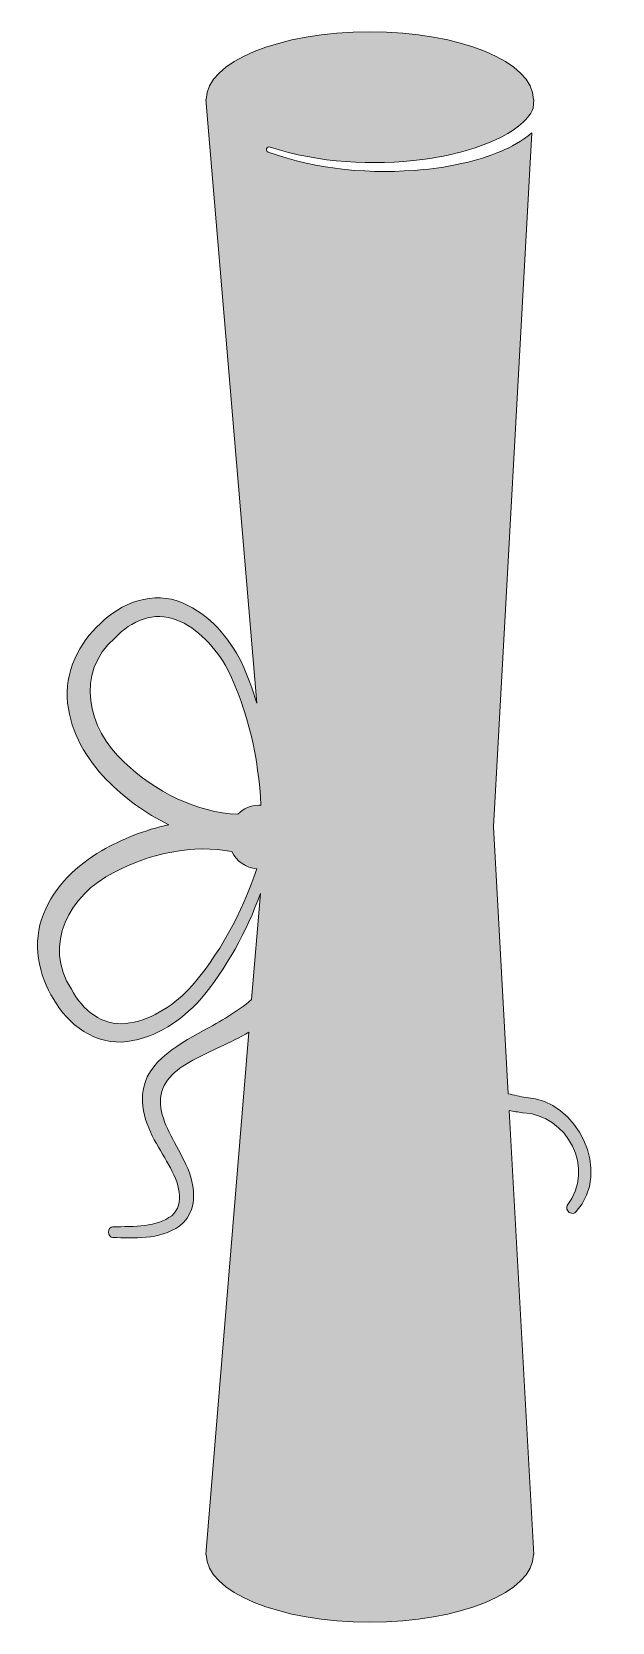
# Model space of a CAD drawing. Header units: inches. Extents: x 0 to 37, y 0 to 102.
import ezdxf

# ---------------------------------------------------------------- set-up
doc = ezdxf.new("R2010")
doc.units = ezdxf.units.IN
doc.header["$MEASUREMENT"] = 0
doc.layers.add('Layer 1', color=7, linetype='Continuous')

msp = doc.modelspace()

# ---------------------------------------------------------------- hatches: boundary and pattern name
at = {"layer": 'Layer 1', "true_color": 0xc1272f}
h = msp.add_hatch(color=242, dxfattribs=at)
h.dxf.hatch_style = 2
edge = h.paths.add_edge_path()
edge.add_spline(control_points=[(9.27, 65.11), (7.44, 65.94), (5.24, 65.09), (4.02, 63.79), (2.67, 62.6), (1.69, 60.67), (1.92, 58.72), (2.12, 56.78), (3.16, 55.13), (4.39, 53.83), (5.55, 52.67), (6.89, 51.67), (8.38, 50.94), (6.86, 50.62), (5.41, 50.03), (4.08, 49.28), (2.54, 48.36), (1.1, 47.06), (0.38, 45.24), (-0.37, 43.43), (0.06, 41.3), (1.03, 39.79), (1.87, 38.22), (3.75, 36.8), (5.74, 37.1), (7.65, 37.35), (9.19, 38.47), (10.38, 39.74), (12.1, 41.8), (13.36, 44.11), (14.24, 46.56), (14.24, 46.56), (13.68, 39.78), (13.68, 39.78), (12.77, 38.99), (11.69, 38.39), (10.6, 37.79), (8.86, 36.83), (6.58, 35.61), (6.7, 33.28), (6.78, 31.62), (7.75, 30.39), (8.37, 29.24), (9.04, 28.09), (9.45, 26.74), (8.57, 25.97), (7.65, 25.26), (6.17, 25.27), (4.81, 25.26), (4.65, 25.26), (4.52, 25.11), (4.53, 24.92), (4.53, 24.73), (4.65, 24.57), (4.81, 24.57), (6.16, 24.57), (7.7, 24.37), (9.1, 25.32), (10.57, 26.56), (9.88, 28.57), (9.25, 29.7), (8.6, 30.98), (7.84, 32.11), (7.85, 33.29), (7.84, 34.43), (8.75, 35.29), (9.92, 35.9), (11.02, 36.52), (12.28, 36.97), (13.51, 37.69), (13.51, 37.69), (10.76, 4.32), (10.76, 4.32), (10.76, 4.32), (10.78, 4.32), (10.78, 4.32), (10.78, 1.93), (15.46, 0), (21.24, 0), (27.01, 0), (31.69, 1.93), (31.69, 4.32), (31.69, 4.32), (31.71, 4.32), (31.71, 4.32), (31.71, 4.32), (30.13, 32.69), (30.13, 32.69), (30.42, 32.63), (30.71, 32.59), (30.99, 32.55), (33.89, 32.42), (35.65, 28.95), (33.85, 26.62), (33.77, 26.49), (33.82, 26.29), (33.97, 26.18), (34.13, 26.07), (34.33, 26.1), (34.43, 26.24), (36.72, 28.76), (34.5, 33.37), (31.22, 33.52), (30.83, 33.58), (30.45, 33.67), (30.08, 33.76), (30.08, 33.76), (29.13, 50.8), (29.13, 50.8), (29.13, 50.8), (31.59, 95.15), (31.59, 95.15), (30.98, 94.62), (30.23, 94.23), (29.64, 93.98), (28.05, 93.31), (26.37, 92.97), (24.69, 92.8), (21.34, 92.48), (17.92, 92.76), (14.74, 93.92), (14.65, 93.95), (14.61, 94.04), (14.64, 94.13), (14.67, 94.22), (14.77, 94.27), (14.86, 94.24), (17.99, 93.21), (21.37, 93.04), (24.62, 93.45), (26.24, 93.66), (27.85, 94.05), (29.31, 94.72), (30.29, 95.14), (31.34, 95.89), (31.68, 96.72), (31.68, 96.72), (31.71, 97.28), (31.71, 97.28), (31.71, 97.28), (31.69, 97.28), (31.69, 97.28), (31.69, 99.67), (27.01, 101.6), (21.24, 101.6), (15.46, 101.6), (10.78, 99.67), (10.78, 97.28), (10.78, 97.28), (10.76, 97.28), (10.76, 97.28), (10.76, 97.28), (14.01, 58.71), (14.01, 58.71), (13.74, 59.59), (13.42, 60.47), (13.04, 61.32), (12.22, 62.87), (11.05, 64.36), (9.27, 65.11)], knot_values=[0, 0, 0, 0, 1, 1, 1, 2, 2, 2, 3, 3, 3, 4, 4, 4, 5, 5, 5, 6, 6, 6, 7, 7, 7, 8, 8, 8, 9, 9, 9, 10, 10, 10, 11, 11, 11, 12, 12, 12, 13, 13, 13, 14, 14, 14, 15, 15, 15, 16, 16, 16, 17, 17, 17, 18, 18, 18, 19, 19, 19, 20, 20, 20, 21, 21, 21, 22, 22, 22, 23, 23, 23, 24, 24, 24, 25, 25, 25, 26, 26, 26, 27, 27, 27, 28, 28, 28, 29, 29, 29, 30, 30, 30, 31, 31, 31, 32, 32, 32, 33, 33, 33, 34, 34, 34, 35, 35, 35, 36, 36, 36, 37, 37, 37, 38, 38, 38, 39, 39, 39, 40, 40, 40, 41, 41, 41, 42, 42, 42, 43, 43, 43, 44, 44, 44, 45, 45, 45, 46, 46, 46, 47, 47, 47, 48, 48, 48, 49, 49, 49, 50, 50, 50, 51, 51, 51, 52, 52, 52, 53, 53, 53, 53], degree=3, periodic=1)
edge = h.paths.add_edge_path()
edge.add_spline(control_points=[(9.67, 40.43), (8.55, 39.29), (7.1, 38.38), (5.63, 38.25), (4.15, 38.09), (2.88, 39.07), (2.16, 40.45), (0.32, 43.23), (2.02, 46.5), (4.88, 47.89), (7.14, 49.12), (9.98, 49.71), (12.42, 49.23), (12.72, 48.61), (13.31, 48.18), (14.01, 48.13), (13.07, 45.3), (11.59, 42.59), (9.67, 40.43)], knot_values=[0, 0, 0, 0, 1, 1, 1, 2, 2, 2, 3, 3, 3, 4, 4, 4, 5, 5, 5, 6, 6, 6, 6], degree=3, periodic=1)
edge = h.paths.add_edge_path()
edge.add_spline(control_points=[(14.27, 52.18), (14.23, 52.18), (14.19, 52.19), (14.15, 52.19), (13.62, 52.19), (13.15, 51.97), (12.8, 51.62), (10.21, 51.7), (7.48, 53.07), (5.54, 54.95), (3.17, 57.07), (2.4, 60.68), (4.93, 62.86), (5.99, 63.99), (7.47, 64.59), (8.86, 64.04), (10.24, 63.52), (11.39, 62.25), (12.16, 60.85), (13.44, 58.23), (14.14, 55.18), (14.27, 52.18)], knot_values=[0, 0, 0, 0, 1, 1, 1, 2, 2, 2, 3, 3, 3, 4, 4, 4, 5, 5, 5, 6, 6, 6, 7, 7, 7, 7], degree=3, periodic=1)

# ---------------------------------------------------------------- linework, layer by layer
at = {"layer": 'Layer 1', "lineweight": 0}
for points, knots in [([(9.27, 65.11), (7.44, 65.94), (5.24, 65.09), (4.02, 63.79), (2.67, 62.6), (1.69, 60.67), (1.92, 58.72), (2.12, 56.78), (3.16, 55.13), (4.39, 53.83), (5.55, 52.67), (6.89, 51.67), (8.38, 50.94), (6.86, 50.62), (5.41, 50.03), (4.08, 49.28), (2.54, 48.36), (1.1, 47.06), (0.38, 45.24), (-0.37, 43.43), (0.06, 41.3), (1.03, 39.79), (1.87, 38.22), (3.75, 36.8), (5.74, 37.1), (7.65, 37.35), (9.19, 38.47), (10.38, 39.74), (12.1, 41.8), (13.36, 44.11), (14.24, 46.56), (14.24, 46.56), (13.68, 39.78), (13.68, 39.78), (12.77, 38.99), (11.69, 38.39), (10.6, 37.79), (8.86, 36.83), (6.58, 35.61), (6.7, 33.28), (6.78, 31.62), (7.75, 30.39), (8.37, 29.24), (9.04, 28.09), (9.45, 26.74), (8.57, 25.97), (7.65, 25.26), (6.17, 25.27), (4.81, 25.26), (4.65, 25.26), (4.52, 25.11), (4.53, 24.92), (4.53, 24.73), (4.65, 24.57), (4.81, 24.57), (6.16, 24.57), (7.7, 24.37), (9.1, 25.32), (10.57, 26.56), (9.88, 28.57), (9.25, 29.7), (8.6, 30.98), (7.84, 32.11), (7.85, 33.29), (7.84, 34.43), (8.75, 35.29), (9.92, 35.9), (11.02, 36.52), (12.28, 36.97), (13.51, 37.69), (13.51, 37.69), (10.76, 4.32), (10.76, 4.32), (10.76, 4.32), (10.78, 4.32), (10.78, 4.32), (10.78, 1.93), (15.46, 0), (21.24, 0), (27.01, 0), (31.69, 1.93), (31.69, 4.32), (31.69, 4.32), (31.71, 4.32), (31.71, 4.32), (31.71, 4.32), (30.13, 32.69), (30.13, 32.69), (30.42, 32.63), (30.71, 32.59), (30.99, 32.55), (33.89, 32.42), (35.65, 28.95), (33.85, 26.62), (33.77, 26.49), (33.82, 26.29), (33.97, 26.18), (34.13, 26.07), (34.33, 26.1), (34.43, 26.24), (36.72, 28.76), (34.5, 33.37), (31.22, 33.52), (30.83, 33.58), (30.45, 33.67), (30.08, 33.76), (30.08, 33.76), (29.13, 50.8), (29.13, 50.8), (29.13, 50.8), (31.59, 95.15), (31.59, 95.15), (30.98, 94.62), (30.23, 94.23), (29.64, 93.98), (28.05, 93.31), (26.37, 92.97), (24.69, 92.8), (21.34, 92.48), (17.92, 92.76), (14.74, 93.92), (14.65, 93.95), (14.61, 94.04), (14.64, 94.13), (14.67, 94.22), (14.77, 94.27), (14.86, 94.24), (17.99, 93.21), (21.37, 93.04), (24.62, 93.45), (26.24, 93.66), (27.85, 94.05), (29.31, 94.72), (30.29, 95.14), (31.34, 95.89), (31.68, 96.72), (31.68, 96.72), (31.71, 97.28), (31.71, 97.28), (31.71, 97.28), (31.69, 97.28), (31.69, 97.28), (31.69, 99.67), (27.01, 101.6), (21.24, 101.6), (15.46, 101.6), (10.78, 99.67), (10.78, 97.28), (10.78, 97.28), (10.76, 97.28), (10.76, 97.28), (10.76, 97.28), (14.01, 58.71), (14.01, 58.71), (13.74, 59.59), (13.42, 60.47), (13.04, 61.32), (12.22, 62.87), (11.05, 64.36), (9.27, 65.11)], [0, 0, 0, 0, 1, 1, 1, 2, 2, 2, 3, 3, 3, 4, 4, 4, 5, 5, 5, 6, 6, 6, 7, 7, 7, 8, 8, 8, 9, 9, 9, 10, 10, 10, 11, 11, 11, 12, 12, 12, 13, 13, 13, 14, 14, 14, 15, 15, 15, 16, 16, 16, 17, 17, 17, 18, 18, 18, 19, 19, 19, 20, 20, 20, 21, 21, 21, 22, 22, 22, 23, 23, 23, 24, 24, 24, 25, 25, 25, 26, 26, 26, 27, 27, 27, 28, 28, 28, 29, 29, 29, 30, 30, 30, 31, 31, 31, 32, 32, 32, 33, 33, 33, 34, 34, 34, 35, 35, 35, 36, 36, 36, 37, 37, 37, 38, 38, 38, 39, 39, 39, 40, 40, 40, 41, 41, 41, 42, 42, 42, 43, 43, 43, 44, 44, 44, 45, 45, 45, 46, 46, 46, 47, 47, 47, 48, 48, 48, 49, 49, 49, 50, 50, 50, 51, 51, 51, 52, 52, 52, 53, 53, 53, 53]), ([(14.27, 52.18), (14.23, 52.18), (14.19, 52.19), (14.15, 52.19), (13.62, 52.19), (13.15, 51.97), (12.8, 51.62), (10.21, 51.7), (7.48, 53.07), (5.54, 54.95), (3.17, 57.07), (2.4, 60.68), (4.93, 62.86), (5.99, 63.99), (7.47, 64.59), (8.86, 64.04), (10.24, 63.52), (11.39, 62.25), (12.16, 60.85), (13.44, 58.23), (14.14, 55.18), (14.27, 52.18)], [0, 0, 0, 0, 1, 1, 1, 2, 2, 2, 3, 3, 3, 4, 4, 4, 5, 5, 5, 6, 6, 6, 7, 7, 7, 7]), ([(9.67, 40.43), (8.55, 39.29), (7.1, 38.38), (5.63, 38.25), (4.15, 38.09), (2.88, 39.07), (2.16, 40.45), (0.32, 43.23), (2.02, 46.5), (4.88, 47.89), (7.14, 49.12), (9.98, 49.71), (12.42, 49.23), (12.72, 48.61), (13.31, 48.18), (14.01, 48.13), (13.07, 45.3), (11.59, 42.59), (9.67, 40.43)], [0, 0, 0, 0, 1, 1, 1, 2, 2, 2, 3, 3, 3, 4, 4, 4, 5, 5, 5, 6, 6, 6, 6])]:
    msp.add_open_spline(points, degree=3, knots=knots, dxfattribs=at)

doc.saveas('drawing.dxf')
